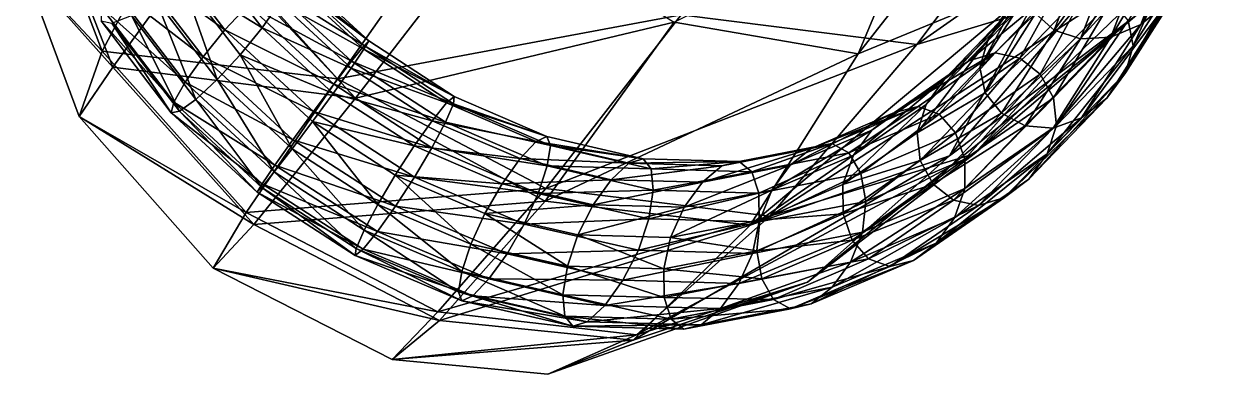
# Model space of a CAD drawing. Extents: x -1.06 to 1.06, y -0.71 to 0.87.
# Drawn here: x -1.0504 to -0.5872, y -0.4965 to -0.36 of the extents above; entities that cross this region are included whole.
import ezdxf

# ---------------------------------------------------------------- set-up
doc = ezdxf.new("R2010")
doc.units = 0

msp = doc.modelspace()

# ---------------------------------------------------------------- linework, layer by layer
for points in [[(-0.51521, -0.37525, 1.58306), (-0.6232, -0.12565, 1.80281), (-0.66034, -0.14142, 1.58306)], [(-0.51521, -0.37525, 1.58306), (-0.48631, -0.34635, 1.80242), (-0.6232, -0.12565, 1.80281)], [(-0.52964, -0.38968, 1.39935), (-0.66034, -0.14142, 1.58306), (-0.67888, -0.1493, 1.39918)], [(-0.51809, -0.37813, 1.25847), (-0.67888, -0.1493, 1.39918), (-0.66438, -0.1429, 1.25716)], [(-0.47091, -0.33095, 1.16093), (-0.51809, -0.37813, 1.25847), (-0.66438, -0.1429, 1.25716)], [(-0.52964, -0.38968, 1.39935), (-0.51521, -0.37525, 1.58306), (-0.66034, -0.14142, 1.58306)], [(-0.51809, -0.37813, 1.25847), (-0.52964, -0.38968, 1.39935), (-0.67888, -0.1493, 1.39918)], [(-0.72497, -0.37171, 0.82145), (-0.69898, -0.30983, 0.83992), (-0.64168, -0.26552, 0.95222)], [(-0.72497, -0.37171, 0.82145), (-0.64168, -0.26552, 0.95222), (-0.65064, -0.34111, 0.96985)], [(-0.70206, -0.36814, 1.49556), (-0.61688, -0.34238, 1.46421), (-0.56119, -0.26947, 1.6801)], [(-0.70206, -0.36814, 1.49556), (-0.56119, -0.26947, 1.6801), (-0.64777, -0.29576, 1.71119)], [(-0.68938, -0.41151, 0.99514), (-0.65064, -0.34111, 0.96985), (-0.57713, -0.2804, 1.1671)], [(-0.68938, -0.41151, 0.99514), (-0.57713, -0.2804, 1.1671), (-0.61631, -0.35647, 1.20034)], [(-0.67972, -0.41071, 1.23859), (-0.61631, -0.35647, 1.20034), (-0.5494, -0.28521, 1.42626)], [(-0.67972, -0.41071, 1.23859), (-0.5494, -0.28521, 1.42626), (-0.61688, -0.34238, 1.46421)], [(-0.79395, -0.35659, 1.51356), (-0.70206, -0.36814, 1.49556), (-0.64777, -0.29576, 1.71119)], [(-1.05037, -0.33802, 0.93785), (-1.01978, -0.37072, 1.07272), (-1.0476, -0.29808, 1.06534)], [(-1.0476, -0.29808, 1.06534), (-1.01978, -0.37072, 1.07272), (-0.98946, -0.31348, 1.28201)], [(-1.01561, -0.37689, 0.79362), (-1.05037, -0.33802, 0.93785), (-1.04412, -0.30382, 0.87754)], [(-0.97919, -0.32662, 0.73399), (-1.01561, -0.37689, 0.79362), (-1.04412, -0.30382, 0.87754)], [(-0.69898, -0.30983, 0.83992), (-0.72497, -0.37171, 0.82145), (-0.79674, -0.35933, 0.73262)], [(-1.01978, -0.37072, 1.07272), (-0.92801, -0.38147, 1.2872), (-0.98946, -0.31348, 1.28201)], [(-0.98946, -0.31348, 1.28201), (-0.92801, -0.38147, 1.2872), (-0.87893, -0.31164, 1.51809)], [(-0.92801, -0.38147, 1.2872), (-0.79395, -0.35659, 1.51356), (-0.87893, -0.31164, 1.51809)], [(-0.61472, -0.36026, 1.07763), (-0.59929, -0.31994, 1.05982), (-0.58882, -0.31112, 1.08738)], [(-0.61472, -0.36026, 1.07763), (-0.58882, -0.31112, 1.08738), (-0.60447, -0.35204, 1.10552)], [(-0.86561, -0.31751, 0.70234), (-0.92103, -0.38895, 0.70383), (-0.97919, -0.32662, 0.73399)], [(-0.79674, -0.35933, 0.73262), (-0.92103, -0.38895, 0.70383), (-0.86561, -0.31751, 0.70234)], [(-0.62647, -0.36524, 1.05505), (-0.61146, -0.32606, 1.03778), (-0.59929, -0.31994, 1.05982)], [(-0.62647, -0.36524, 1.05505), (-0.59929, -0.31994, 1.05982), (-0.61472, -0.36026, 1.07763)], [(-0.61764, -0.36854, 1.17648), (-0.59724, -0.32336, 1.17352), (-0.61971, -0.35868, 1.19154)], [(-0.61764, -0.36854, 1.17648), (-0.59448, -0.33209, 1.1579), (-0.59724, -0.32336, 1.17352)], [(-0.92103, -0.38895, 0.70383), (-1.01561, -0.37689, 0.79362), (-0.97919, -0.32662, 0.73399)], [(-1.00908, -0.3355, 1.2348), (-0.97192, -0.36239, 1.263), (-1.00016, -0.3256, 1.25719)], [(-1.00016, -0.3256, 1.25719), (-0.97192, -0.36239, 1.263), (-0.96289, -0.35274, 1.27522)], [(-0.67441, -0.36645, 1.09895), (-0.66719, -0.35657, 1.12736), (-0.64852, -0.32732, 1.11253)], [(-0.67441, -0.36645, 1.09895), (-0.64852, -0.32732, 1.11253), (-0.65576, -0.33722, 1.08416)], [(-0.63468, -0.32663, 1.02257), (-0.64848, -0.36246, 1.0383), (-0.65574, -0.35599, 1.04452)], [(-0.62378, -0.32823, 1.02521), (-0.64848, -0.36246, 1.0383), (-0.63468, -0.32663, 1.02257)], [(-0.62378, -0.32823, 1.02521), (-0.63823, -0.36582, 1.04173), (-0.64848, -0.36246, 1.0383)], [(-0.61146, -0.32606, 1.03778), (-0.62647, -0.36524, 1.05505), (-0.63823, -0.36582, 1.04173)], [(-0.61146, -0.32606, 1.03778), (-0.63823, -0.36582, 1.04173), (-0.62378, -0.32823, 1.02521)], [(-0.98903, -0.34214, 1.14073), (-0.98011, -0.33223, 1.16313), (-0.95741, -0.36165, 1.16761)], [(-0.98011, -0.33223, 1.16313), (-0.95044, -0.35176, 1.19602), (-0.95741, -0.36165, 1.16761)], [(-0.62072, -0.37913, 1.15272), (-0.59722, -0.34213, 1.13388), (-0.59448, -0.33209, 1.1579)], [(-0.62072, -0.37913, 1.15272), (-0.59448, -0.33209, 1.1579), (-0.61764, -0.36854, 1.17648)], [(-1.01561, -0.37689, 0.79362), (-1.02875, -0.39608, 0.90611), (-1.05037, -0.33802, 0.93785)], [(-1.05037, -0.33802, 0.93785), (-1.02875, -0.39608, 0.90611), (-1.01978, -0.37072, 1.07272)], [(-1.01602, -0.34539, 1.20643), (-0.98044, -0.37287, 1.24065), (-1.00908, -0.3355, 1.2348)], [(-1.00908, -0.3355, 1.2348), (-0.98044, -0.37287, 1.24065), (-0.97192, -0.36239, 1.263)], [(-0.67748, -0.37703, 1.07519), (-0.67441, -0.36645, 1.09895), (-0.65576, -0.33722, 1.08416)], [(-0.67748, -0.37703, 1.07519), (-0.65576, -0.33722, 1.08416), (-0.6585, -0.34726, 1.06014)], [(-0.97497, -0.38178, 1.13304), (-0.99891, -0.35061, 1.12834), (-0.98903, -0.34214, 1.14073)], [(-0.98903, -0.34214, 1.14073), (-0.95741, -0.36165, 1.16761), (-0.96593, -0.37214, 1.14526)], [(-0.97497, -0.38178, 1.13304), (-0.98903, -0.34214, 1.14073), (-0.96593, -0.37214, 1.14526)], [(-0.95456, -0.34506, 1.27696), (-0.91762, -0.36852, 1.27102), (-0.94819, -0.34041, 1.26877)], [(-0.94819, -0.34041, 1.26877), (-0.91581, -0.3667, 1.25334), (-0.94504, -0.33984, 1.2512)], [(-0.94819, -0.34041, 1.26877), (-0.91762, -0.36852, 1.27102), (-0.91581, -0.3667, 1.25334)], [(-0.94599, -0.34398, 1.22554), (-0.94504, -0.33984, 1.2512), (-0.91581, -0.3667, 1.25334)], [(-0.76708, -0.4384, 0.8346), (-0.72497, -0.37171, 0.82145), (-0.65064, -0.34111, 0.96985)], [(-0.76708, -0.4384, 0.8346), (-0.65064, -0.34111, 0.96985), (-0.68938, -0.41151, 0.99514)], [(-0.75946, -0.4349, 1.27037), (-0.67972, -0.41071, 1.23859), (-0.61688, -0.34238, 1.46421)], [(-0.75946, -0.4349, 1.27037), (-0.61688, -0.34238, 1.46421), (-0.70206, -0.36814, 1.49556)], [(-0.62795, -0.38901, 1.12432), (-0.60447, -0.35204, 1.10552), (-0.59722, -0.34213, 1.13388)], [(-0.62795, -0.38901, 1.12432), (-0.59722, -0.34213, 1.13388), (-0.62072, -0.37913, 1.15272)], [(-1.02004, -0.3537, 1.17705), (-0.98742, -0.38275, 1.21224), (-1.01602, -0.34539, 1.20643)], [(-1.01602, -0.34539, 1.20643), (-0.98742, -0.38275, 1.21224), (-0.98044, -0.37287, 1.24065)], [(-0.96289, -0.35274, 1.27522), (-0.92249, -0.37457, 1.27932), (-0.95456, -0.34506, 1.27696)], [(-0.95456, -0.34506, 1.27696), (-0.92249, -0.37457, 1.27932), (-0.91762, -0.36852, 1.27102)], [(-0.95044, -0.35176, 1.19602), (-0.94599, -0.34398, 1.22554), (-0.91773, -0.36995, 1.2276)], [(-0.94599, -0.34398, 1.22554), (-0.91581, -0.3667, 1.25334), (-0.91773, -0.36995, 1.2276)], [(-0.6818, -0.3744, 1.17065), (-0.67156, -0.37133, 1.1943), (-0.6462, -0.34496, 1.1787)], [(-0.6818, -0.3744, 1.17065), (-0.6462, -0.34496, 1.1787), (-0.6573, -0.34891, 1.15556)], [(-0.65574, -0.35599, 1.04452), (-0.67748, -0.37703, 1.07519), (-0.6585, -0.34726, 1.06014)], [(-0.66187, -0.37337, 1.20907), (-0.6462, -0.34496, 1.1787), (-0.67156, -0.37133, 1.1943)], [(-0.66187, -0.37337, 1.20907), (-0.63533, -0.34579, 1.19275), (-0.6462, -0.34496, 1.1787)], [(-0.65391, -0.37965, 1.21411), (-0.63533, -0.34579, 1.19275), (-0.66187, -0.37337, 1.20907)], [(-0.65391, -0.37965, 1.21411), (-0.62605, -0.35073, 1.19699), (-0.63533, -0.34579, 1.19275)], [(-0.9833, -0.38945, 1.1313), (-1.00837, -0.35675, 1.12637), (-0.99891, -0.35061, 1.12834)], [(-0.9833, -0.38945, 1.1313), (-0.99891, -0.35061, 1.12834), (-0.97497, -0.38178, 1.13304)], [(-0.95741, -0.36165, 1.16761), (-0.95044, -0.35176, 1.19602), (-0.92271, -0.37725, 1.19802)], [(-0.95044, -0.35176, 1.19602), (-0.91773, -0.36995, 1.2276), (-0.92271, -0.37725, 1.19802)], [(-0.69122, -0.38158, 1.14219), (-0.6818, -0.3744, 1.17065), (-0.6573, -0.34891, 1.15556)], [(-0.69122, -0.38158, 1.14219), (-0.6573, -0.34891, 1.15556), (-0.66719, -0.35657, 1.12736)], [(-0.6488, -0.38885, 1.20942), (-0.62605, -0.35073, 1.19699), (-0.65391, -0.37965, 1.21411)], [(-0.6488, -0.38885, 1.20942), (-0.61971, -0.35868, 1.19154), (-0.62605, -0.35073, 1.19699)], [(-1.0202, -0.35889, 1.1516), (-0.99188, -0.39052, 1.18272), (-1.02004, -0.3537, 1.17705)], [(-1.02004, -0.3537, 1.17705), (-0.99188, -0.39052, 1.18272), (-0.98742, -0.38275, 1.21224)], [(-0.97192, -0.36239, 1.263), (-0.92943, -0.38356, 1.27768), (-0.96289, -0.35274, 1.27522)], [(-0.96289, -0.35274, 1.27522), (-0.92943, -0.38356, 1.27768), (-0.92249, -0.37457, 1.27932)], [(-0.92801, -0.38147, 1.2872), (-0.84675, -0.42411, 1.28514), (-0.79395, -0.35659, 1.51356)], [(-0.84675, -0.42411, 1.28514), (-0.70206, -0.36814, 1.49556), (-0.79395, -0.35659, 1.51356)], [(-0.74472, -0.46063, 1.03541), (-0.68938, -0.41151, 0.99514), (-0.61631, -0.35647, 1.20034)], [(-0.74472, -0.46063, 1.03541), (-0.61631, -0.35647, 1.20034), (-0.67972, -0.41071, 1.23859)], [(-0.69841, -0.39142, 1.11379), (-0.69122, -0.38158, 1.14219), (-0.66719, -0.35657, 1.12736)], [(-0.69841, -0.39142, 1.11379), (-0.66719, -0.35657, 1.12736), (-0.67441, -0.36645, 1.09895)], [(-0.65574, -0.35599, 1.04452), (-0.67542, -0.38689, 1.06014), (-0.67748, -0.37703, 1.07519)], [(-0.64848, -0.36246, 1.0383), (-0.67542, -0.38689, 1.06014), (-0.65574, -0.35599, 1.04452)], [(-0.63785, -0.39668, 1.09613), (-0.61472, -0.36026, 1.07763), (-0.60447, -0.35204, 1.10552)], [(-0.63785, -0.39668, 1.09613), (-0.60447, -0.35204, 1.10552), (-0.62795, -0.38901, 1.12432)], [(-1.0202, -0.35889, 1.1516), (-0.99284, -0.39466, 1.15706), (-0.99188, -0.39052, 1.18272)], [(-0.99284, -0.39466, 1.15706), (-1.0202, -0.35889, 1.1516), (-1.01596, -0.35977, 1.13429)], [(-0.98968, -0.3941, 1.13949), (-1.01596, -0.35977, 1.13429), (-1.00837, -0.35675, 1.12637)], [(-0.99284, -0.39466, 1.15706), (-1.01596, -0.35977, 1.13429), (-0.98968, -0.3941, 1.13949)], [(-0.98968, -0.3941, 1.13949), (-1.00837, -0.35675, 1.12637), (-0.9833, -0.38945, 1.1313)], [(-0.79674, -0.35933, 0.73262), (-0.84704, -0.42906, 0.73689), (-0.92103, -0.38895, 0.70383)], [(-0.72497, -0.37171, 0.82145), (-0.84704, -0.42906, 0.73689), (-0.79674, -0.35933, 0.73262)], [(-0.64896, -0.40063, 1.07299), (-0.62647, -0.36524, 1.05505), (-0.61472, -0.36026, 1.07763)], [(-0.64896, -0.40063, 1.07299), (-0.61472, -0.36026, 1.07763), (-0.63785, -0.39668, 1.09613)], [(-0.64766, -0.39964, 1.19494), (-0.61971, -0.35868, 1.19154), (-0.6488, -0.38885, 1.20942)], [(-0.64766, -0.39964, 1.19494), (-0.61764, -0.36854, 1.17648), (-0.61971, -0.35868, 1.19154)], [(-0.98044, -0.37287, 1.24065), (-0.93741, -0.3942, 1.26551), (-0.97192, -0.36239, 1.263)], [(-0.97192, -0.36239, 1.263), (-0.93741, -0.3942, 1.26551), (-0.92943, -0.38356, 1.27768)], [(-0.96593, -0.37214, 1.14526), (-0.95741, -0.36165, 1.16761), (-0.92972, -0.38712, 1.16958)], [(-0.95741, -0.36165, 1.16761), (-0.92271, -0.37725, 1.19802), (-0.92972, -0.38712, 1.16958)], [(-0.64848, -0.36246, 1.0383), (-0.66909, -0.39485, 1.05469), (-0.67542, -0.38689, 1.06014)], [(-0.63823, -0.36582, 1.04173), (-0.66909, -0.39485, 1.05469), (-0.64848, -0.36246, 1.0383)], [(-0.63823, -0.36582, 1.04173), (-0.65982, -0.3998, 1.05894), (-0.66909, -0.39485, 1.05469)], [(-0.62647, -0.36524, 1.05505), (-0.64896, -0.40063, 1.07299), (-0.65982, -0.3998, 1.05894)], [(-0.62647, -0.36524, 1.05505), (-0.65982, -0.3998, 1.05894), (-0.63823, -0.36582, 1.04173)], [(-0.92271, -0.37725, 1.19802), (-0.91773, -0.36995, 1.2276), (-0.88549, -0.39086, 1.22699)], [(-0.92249, -0.37457, 1.27932), (-0.88272, -0.39115, 1.2703), (-0.91762, -0.36852, 1.27102)], [(-0.91773, -0.36995, 1.2276), (-0.91581, -0.3667, 1.25334), (-0.88245, -0.38834, 1.25269)], [(-0.91773, -0.36995, 1.2276), (-0.88245, -0.38834, 1.25269), (-0.88549, -0.39086, 1.22699)], [(-0.91762, -0.36852, 1.27102), (-0.88245, -0.38834, 1.25269), (-0.91581, -0.3667, 1.25334)], [(-0.91762, -0.36852, 1.27102), (-0.88272, -0.39115, 1.2703), (-0.88245, -0.38834, 1.25269)], [(-0.84675, -0.42411, 1.28514), (-0.75946, -0.4349, 1.27037), (-0.70206, -0.36814, 1.49556)], [(-0.70193, -0.40246, 1.09033), (-0.69841, -0.39142, 1.11379), (-0.67441, -0.36645, 1.09895)], [(-0.70193, -0.40246, 1.09033), (-0.67441, -0.36645, 1.09895), (-0.67748, -0.37703, 1.07519)], [(-0.65119, -0.41068, 1.17148), (-0.62072, -0.37913, 1.15272), (-0.61764, -0.36854, 1.17648)], [(-0.65119, -0.41068, 1.17148), (-0.61764, -0.36854, 1.17648), (-0.64766, -0.39964, 1.19494)], [(-1.02875, -0.39608, 0.90611), (-0.96363, -0.43351, 1.07157), (-1.01978, -0.37072, 1.07272)], [(-1.01978, -0.37072, 1.07272), (-0.96363, -0.43351, 1.07157), (-0.92801, -0.38147, 1.2872)], [(-0.98742, -0.38275, 1.21224), (-0.94542, -0.40517, 1.24319), (-0.98044, -0.37287, 1.24065)], [(-0.98044, -0.37287, 1.24065), (-0.94542, -0.40517, 1.24319), (-0.93741, -0.3942, 1.26551)], [(-0.94571, -0.40873, 1.13509), (-0.97497, -0.38178, 1.13304), (-0.96593, -0.37214, 1.14526)], [(-0.96593, -0.37214, 1.14526), (-0.92972, -0.38712, 1.16958), (-0.93773, -0.3981, 1.14725)], [(-0.94571, -0.40873, 1.13509), (-0.96593, -0.37214, 1.14526), (-0.93773, -0.3981, 1.14725)], [(-0.92943, -0.38356, 1.27768), (-0.88588, -0.3983, 1.27853), (-0.92249, -0.37457, 1.27932)], [(-0.92249, -0.37457, 1.27932), (-0.88588, -0.3983, 1.27853), (-0.88272, -0.39115, 1.2703)], [(-0.72497, -0.37171, 0.82145), (-0.76708, -0.4384, 0.8346), (-0.84704, -0.42906, 0.73689)], [(-0.71966, -0.4014, 1.15637), (-0.7108, -0.3946, 1.18506), (-0.6818, -0.3744, 1.17065)], [(-0.71966, -0.4014, 1.15637), (-0.6818, -0.3744, 1.17065), (-0.69122, -0.38158, 1.14219)], [(-0.7108, -0.3946, 1.18506), (-0.7016, -0.39223, 1.20917), (-0.67156, -0.37133, 1.1943)], [(-0.7108, -0.3946, 1.18506), (-0.67156, -0.37133, 1.1943), (-0.6818, -0.3744, 1.17065)], [(-0.69333, -0.39522, 1.22461), (-0.67156, -0.37133, 1.1943), (-0.7016, -0.39223, 1.20917)], [(-0.69333, -0.39522, 1.22461), (-0.66187, -0.37337, 1.20907), (-0.67156, -0.37133, 1.1943)], [(-0.68696, -0.40254, 1.23042), (-0.66187, -0.37337, 1.20907), (-0.69333, -0.39522, 1.22461)], [(-0.68696, -0.40254, 1.23042), (-0.65391, -0.37965, 1.21411), (-0.66187, -0.37337, 1.20907)], [(-0.96061, -0.43817, 0.76854), (-1.02875, -0.39608, 0.90611), (-1.01561, -0.37689, 0.79362)], [(-0.92103, -0.38895, 0.70383), (-0.96061, -0.43817, 0.76854), (-1.01561, -0.37689, 0.79362)], [(-0.92972, -0.38712, 1.16958), (-0.92271, -0.37725, 1.19802), (-0.89107, -0.39775, 1.19745)], [(-0.92271, -0.37725, 1.19802), (-0.88549, -0.39086, 1.22699), (-0.89107, -0.39775, 1.19745)], [(-0.67542, -0.38689, 1.06014), (-0.70193, -0.40246, 1.09033), (-0.67748, -0.37703, 1.07519)], [(-0.68332, -0.41271, 1.22646), (-0.65391, -0.37965, 1.21411), (-0.68696, -0.40254, 1.23042)], [(-0.68332, -0.41271, 1.22646), (-0.6488, -0.38885, 1.20942), (-0.65391, -0.37965, 1.21411)], [(-0.65839, -0.42052, 1.14309), (-0.62795, -0.38901, 1.12432), (-0.62072, -0.37913, 1.15272)], [(-0.65839, -0.42052, 1.14309), (-0.62072, -0.37913, 1.15272), (-0.65119, -0.41068, 1.17148)], [(-0.99188, -0.39052, 1.18272), (-0.95245, -0.41504, 1.21475), (-0.98742, -0.38275, 1.21224)], [(-0.98742, -0.38275, 1.21224), (-0.95245, -0.41504, 1.21475), (-0.94542, -0.40517, 1.24319)], [(-0.95266, -0.41771, 1.13345), (-0.9833, -0.38945, 1.1313), (-0.97497, -0.38178, 1.13304)], [(-0.95266, -0.41771, 1.13345), (-0.97497, -0.38178, 1.13304), (-0.94571, -0.40873, 1.13509)], [(-0.96363, -0.43351, 1.07157), (-0.84675, -0.42411, 1.28514), (-0.92801, -0.38147, 1.2872)], [(-0.93741, -0.3942, 1.26551), (-0.8912, -0.40832, 1.27683), (-0.92943, -0.38356, 1.27768)], [(-0.92943, -0.38356, 1.27768), (-0.8912, -0.40832, 1.27683), (-0.88588, -0.3983, 1.27853)], [(-0.72681, -0.41119, 1.12801), (-0.71966, -0.4014, 1.15637), (-0.69122, -0.38158, 1.14219)], [(-0.72681, -0.41119, 1.12801), (-0.69122, -0.38158, 1.14219), (-0.69841, -0.39142, 1.11379)], [(-0.84704, -0.42906, 0.73689), (-0.96061, -0.43817, 0.76854), (-0.92103, -0.38895, 0.70383)], [(-0.93773, -0.3981, 1.14725), (-0.92972, -0.38712, 1.16958), (-0.8981, -0.40759, 1.16903)], [(-0.92972, -0.38712, 1.16958), (-0.89107, -0.39775, 1.19745), (-0.8981, -0.40759, 1.16903)], [(-0.88549, -0.39086, 1.22699), (-0.88245, -0.38834, 1.25269), (-0.84633, -0.4039, 1.24924)], [(-0.88272, -0.39115, 1.2703), (-0.84633, -0.4039, 1.24924), (-0.88245, -0.38834, 1.25269)], [(-0.67542, -0.38689, 1.06014), (-0.7008, -0.41325, 1.07586), (-0.70193, -0.40246, 1.09033)], [(-0.66909, -0.39485, 1.05469), (-0.7008, -0.41325, 1.07586), (-0.67542, -0.38689, 1.06014)], [(-0.6833, -0.42423, 1.21256), (-0.6488, -0.38885, 1.20942), (-0.68332, -0.41271, 1.22646)], [(-0.6833, -0.42423, 1.21256), (-0.64766, -0.39964, 1.19494), (-0.6488, -0.38885, 1.20942)], [(-0.66782, -0.42771, 1.11463), (-0.63785, -0.39668, 1.09613), (-0.62795, -0.38901, 1.12432)], [(-0.66782, -0.42771, 1.11463), (-0.62795, -0.38901, 1.12432), (-0.65839, -0.42052, 1.14309)], [(-0.99284, -0.39466, 1.15706), (-0.95744, -0.42232, 1.18518), (-0.99188, -0.39052, 1.18272)], [(-0.99188, -0.39052, 1.18272), (-0.95744, -0.42232, 1.18518), (-0.95245, -0.41504, 1.21475)], [(-0.95756, -0.42375, 1.14175), (-0.98968, -0.3941, 1.13949), (-0.9833, -0.38945, 1.1313)], [(-0.95756, -0.42375, 1.14175), (-0.9833, -0.38945, 1.1313), (-0.95266, -0.41771, 1.13345)], [(-0.89107, -0.39775, 1.19745), (-0.88549, -0.39086, 1.22699), (-0.85058, -0.40589, 1.22372)], [(-0.88588, -0.3983, 1.27853), (-0.84492, -0.40742, 1.26663), (-0.88272, -0.39115, 1.2703)], [(-0.88549, -0.39086, 1.22699), (-0.84633, -0.4039, 1.24924), (-0.85058, -0.40589, 1.22372)], [(-0.88272, -0.39115, 1.2703), (-0.84492, -0.40742, 1.26663), (-0.84633, -0.4039, 1.24924)], [(-0.74326, -0.40857, 1.19813), (-0.73522, -0.40668, 1.22267), (-0.7016, -0.39223, 1.20917)], [(-0.74326, -0.40857, 1.19813), (-0.7016, -0.39223, 1.20917), (-0.7108, -0.3946, 1.18506)], [(-0.72856, -0.41031, 1.23872), (-0.7016, -0.39223, 1.20917), (-0.73522, -0.40668, 1.22267)], [(-0.73087, -0.42256, 1.10485), (-0.72681, -0.41119, 1.12801), (-0.69841, -0.39142, 1.11379)], [(-0.73087, -0.42256, 1.10485), (-0.69841, -0.39142, 1.11379), (-0.70193, -0.40246, 1.09033)], [(-0.72856, -0.41031, 1.23872), (-0.69333, -0.39522, 1.22461), (-0.7016, -0.39223, 1.20917)], [(-0.96061, -0.43817, 0.76854), (-0.97654, -0.4552, 0.89297), (-1.02875, -0.39608, 0.90611)], [(-1.02875, -0.39608, 0.90611), (-0.97654, -0.4552, 0.89297), (-0.96363, -0.43351, 1.07157)], [(-0.95937, -0.42557, 1.15943), (-0.99284, -0.39466, 1.15706), (-0.98968, -0.3941, 1.13949)], [(-0.99284, -0.39466, 1.15706), (-0.95937, -0.42557, 1.15943), (-0.95744, -0.42232, 1.18518)], [(-0.95937, -0.42557, 1.15943), (-0.98968, -0.3941, 1.13949), (-0.95756, -0.42375, 1.14175)], [(-0.91227, -0.43034, 1.1345), (-0.94571, -0.40873, 1.13509), (-0.93773, -0.3981, 1.14725)], [(-0.94542, -0.40517, 1.24319), (-0.89795, -0.41973, 1.26464), (-0.93741, -0.3942, 1.26551)], [(-0.93773, -0.3981, 1.14725), (-0.8981, -0.40759, 1.16903), (-0.9055, -0.41894, 1.14669)], [(-0.91227, -0.43034, 1.1345), (-0.93773, -0.3981, 1.14725), (-0.9055, -0.41894, 1.14669)], [(-0.93741, -0.3942, 1.26551), (-0.89795, -0.41973, 1.26464), (-0.8912, -0.40832, 1.27683)], [(-0.8981, -0.40759, 1.16903), (-0.89107, -0.39775, 1.19745), (-0.8568, -0.41249, 1.19429)], [(-0.89107, -0.39775, 1.19745), (-0.85058, -0.40589, 1.22372), (-0.8568, -0.41249, 1.19429)], [(-0.75149, -0.41509, 1.16925), (-0.74326, -0.40857, 1.19813), (-0.7108, -0.3946, 1.18506)], [(-0.75149, -0.41509, 1.16925), (-0.7108, -0.3946, 1.18506), (-0.71966, -0.4014, 1.15637)], [(-0.72397, -0.41836, 1.24523), (-0.69333, -0.39522, 1.22461), (-0.72856, -0.41031, 1.23872)], [(-0.72397, -0.41836, 1.24523), (-0.68696, -0.40254, 1.23042), (-0.69333, -0.39522, 1.22461)], [(-0.66909, -0.39485, 1.05469), (-0.6957, -0.42246, 1.07116), (-0.7008, -0.41325, 1.07586)], [(-0.65982, -0.3998, 1.05894), (-0.6957, -0.42246, 1.07116), (-0.66909, -0.39485, 1.05469)], [(-0.67807, -0.43078, 1.09099), (-0.64896, -0.40063, 1.07299), (-0.63785, -0.39668, 1.09613)], [(-0.67807, -0.43078, 1.09099), (-0.63785, -0.39668, 1.09613), (-0.66782, -0.42771, 1.11463)], [(-0.8912, -0.40832, 1.27683), (-0.84619, -0.41534, 1.27464), (-0.88588, -0.3983, 1.27853)], [(-0.88588, -0.3983, 1.27853), (-0.84619, -0.41534, 1.27464), (-0.84492, -0.40742, 1.26663)], [(-0.7586, -0.42485, 1.14092), (-0.75149, -0.41509, 1.16925), (-0.71966, -0.4014, 1.15637)], [(-0.7586, -0.42485, 1.14092), (-0.71966, -0.4014, 1.15637), (-0.72681, -0.41119, 1.12801)], [(-0.7008, -0.41325, 1.07586), (-0.73087, -0.42256, 1.10485), (-0.70193, -0.40246, 1.09033)], [(-0.722, -0.42919, 1.24194), (-0.68696, -0.40254, 1.23042), (-0.72397, -0.41836, 1.24523)], [(-0.722, -0.42919, 1.24194), (-0.68332, -0.41271, 1.22646), (-0.68696, -0.40254, 1.23042)], [(-0.65982, -0.3998, 1.05894), (-0.68775, -0.42874, 1.07622), (-0.6957, -0.42246, 1.07116)], [(-0.64896, -0.40063, 1.07299), (-0.68775, -0.42874, 1.07622), (-0.65982, -0.3998, 1.05894)], [(-0.64896, -0.40063, 1.07299), (-0.67807, -0.43078, 1.09099), (-0.68775, -0.42874, 1.07622)], [(-0.68737, -0.4356, 1.1894), (-0.65119, -0.41068, 1.17148), (-0.64766, -0.39964, 1.19494)], [(-0.68737, -0.4356, 1.1894), (-0.64766, -0.39964, 1.19494), (-0.6833, -0.42423, 1.21256)], [(-0.95245, -0.41504, 1.21475), (-0.90537, -0.43107, 1.2423), (-0.94542, -0.40517, 1.24319)], [(-0.94542, -0.40517, 1.24319), (-0.90537, -0.43107, 1.2423), (-0.89795, -0.41973, 1.26464)], [(-0.8568, -0.41249, 1.19429), (-0.85058, -0.40589, 1.22372), (-0.81435, -0.41431, 1.2178)], [(-0.85058, -0.40589, 1.22372), (-0.84633, -0.4039, 1.24924), (-0.80883, -0.41261, 1.24304)], [(-0.85058, -0.40589, 1.22372), (-0.80883, -0.41261, 1.24304), (-0.81435, -0.41431, 1.2178)], [(-0.84492, -0.40742, 1.26663), (-0.80883, -0.41261, 1.24304), (-0.84633, -0.4039, 1.24924)], [(-0.84619, -0.41534, 1.27464), (-0.80566, -0.41652, 1.26009), (-0.84492, -0.40742, 1.26663)], [(-0.84492, -0.40742, 1.26663), (-0.80566, -0.41652, 1.26009), (-0.80883, -0.41261, 1.24304)], [(-0.77814, -0.41536, 1.20923), (-0.77135, -0.4137, 1.23414), (-0.73522, -0.40668, 1.22267)], [(-0.77814, -0.41536, 1.20923), (-0.73522, -0.40668, 1.22267), (-0.74326, -0.40857, 1.19813)], [(-0.7664, -0.41765, 1.25073), (-0.73522, -0.40668, 1.22267), (-0.77135, -0.4137, 1.23414)], [(-0.7664, -0.41765, 1.25073), (-0.72856, -0.41031, 1.23872), (-0.73522, -0.40668, 1.22267)], [(-0.91761, -0.44035, 1.1328), (-0.95266, -0.41771, 1.13345), (-0.94571, -0.40873, 1.13509)], [(-0.91761, -0.44035, 1.1328), (-0.94571, -0.40873, 1.13509), (-0.91227, -0.43034, 1.1345)], [(-0.9055, -0.41894, 1.14669), (-0.8981, -0.40759, 1.16903), (-0.86384, -0.42229, 1.16591)], [(-0.8981, -0.40759, 1.16903), (-0.8568, -0.41249, 1.19429), (-0.86384, -0.42229, 1.16591)], [(-0.89795, -0.41973, 1.26464), (-0.84974, -0.42608, 1.27274), (-0.8912, -0.40832, 1.27683)], [(-0.8912, -0.40832, 1.27683), (-0.84974, -0.42608, 1.27274), (-0.84619, -0.41534, 1.27464)], [(-0.81273, -0.4832, 0.88261), (-0.76708, -0.4384, 0.8346), (-0.68938, -0.41151, 0.99514)], [(-0.81273, -0.4832, 0.88261), (-0.68938, -0.41151, 0.99514), (-0.74472, -0.46063, 1.03541)], [(-0.81145, -0.48115, 1.07051), (-0.74472, -0.46063, 1.03541), (-0.67972, -0.41071, 1.23859)], [(-0.81145, -0.48115, 1.07051), (-0.67972, -0.41071, 1.23859), (-0.75946, -0.4349, 1.27037)], [(-0.78571, -0.42175, 1.18015), (-0.77814, -0.41536, 1.20923), (-0.74326, -0.40857, 1.19813)], [(-0.78571, -0.42175, 1.18015), (-0.74326, -0.40857, 1.19813), (-0.75149, -0.41509, 1.16925)], [(-0.76373, -0.42604, 1.25786), (-0.72856, -0.41031, 1.23872), (-0.7664, -0.41765, 1.25073)], [(-0.76373, -0.42604, 1.25786), (-0.72397, -0.41836, 1.24523), (-0.72856, -0.41031, 1.23872)], [(-0.76328, -0.43645, 1.11805), (-0.7586, -0.42485, 1.14092), (-0.72681, -0.41119, 1.12801)], [(-0.76328, -0.43645, 1.11805), (-0.72681, -0.41119, 1.12801), (-0.73087, -0.42256, 1.10485)], [(-0.69453, -0.4454, 1.16104), (-0.65839, -0.42052, 1.14309), (-0.65119, -0.41068, 1.17148)], [(-0.69453, -0.4454, 1.16104), (-0.65119, -0.41068, 1.17148), (-0.68737, -0.4356, 1.1894)], [(-0.95744, -0.42232, 1.18518), (-0.91242, -0.4409, 1.21388), (-0.95245, -0.41504, 1.21475)], [(-0.95245, -0.41504, 1.21475), (-0.91242, -0.4409, 1.21388), (-0.90537, -0.43107, 1.2423)], [(-0.86384, -0.42229, 1.16591), (-0.8568, -0.41249, 1.19429), (-0.82123, -0.42073, 1.18853)], [(-0.8568, -0.41249, 1.19429), (-0.81435, -0.41431, 1.2178), (-0.82123, -0.42073, 1.18853)], [(-0.84974, -0.42608, 1.27274), (-0.80496, -0.42487, 1.26772), (-0.84619, -0.41534, 1.27464)], [(-0.84619, -0.41534, 1.27464), (-0.80496, -0.42487, 1.26772), (-0.80566, -0.41652, 1.26009)], [(-0.82123, -0.42073, 1.18853), (-0.81435, -0.41431, 1.2178), (-0.77814, -0.41536, 1.20923)], [(-0.82123, -0.42073, 1.18853), (-0.77814, -0.41536, 1.20923), (-0.78571, -0.42175, 1.18015)], [(-0.81435, -0.41431, 1.2178), (-0.80883, -0.41261, 1.24304), (-0.77135, -0.4137, 1.23414)], [(-0.81435, -0.41431, 1.2178), (-0.77135, -0.4137, 1.23414), (-0.77814, -0.41536, 1.20923)], [(-0.80566, -0.41652, 1.26009), (-0.77135, -0.4137, 1.23414), (-0.80883, -0.41261, 1.24304)], [(-0.80566, -0.41652, 1.26009), (-0.7664, -0.41765, 1.25073), (-0.77135, -0.4137, 1.23414)], [(-0.80496, -0.42487, 1.26772), (-0.7664, -0.41765, 1.25073), (-0.80566, -0.41652, 1.26009)], [(-0.79278, -0.43149, 1.15184), (-0.78571, -0.42175, 1.18015), (-0.75149, -0.41509, 1.16925)], [(-0.79278, -0.43149, 1.15184), (-0.75149, -0.41509, 1.16925), (-0.7586, -0.42485, 1.14092)], [(-0.7008, -0.41325, 1.07586), (-0.73085, -0.43408, 1.09095), (-0.73087, -0.42256, 1.10485)], [(-0.6957, -0.42246, 1.07116), (-0.73085, -0.43408, 1.09095), (-0.7008, -0.41325, 1.07586)], [(-0.72324, -0.4412, 1.22857), (-0.6833, -0.42423, 1.21256), (-0.68332, -0.41271, 1.22646)], [(-0.72324, -0.4412, 1.22857), (-0.68332, -0.41271, 1.22646), (-0.722, -0.42919, 1.24194)], [(-0.92078, -0.4475, 1.14104), (-0.95756, -0.42375, 1.14175), (-0.95266, -0.41771, 1.13345)], [(-0.92078, -0.4475, 1.14104), (-0.95266, -0.41771, 1.13345), (-0.91761, -0.44035, 1.1328)], [(-0.87601, -0.44581, 1.1312), (-0.91227, -0.43034, 1.1345), (-0.9055, -0.41894, 1.14669)], [(-0.9055, -0.41894, 1.14669), (-0.86384, -0.42229, 1.16591), (-0.87058, -0.43387, 1.14353)], [(-0.87601, -0.44581, 1.1312), (-0.9055, -0.41894, 1.14669), (-0.87058, -0.43387, 1.14353)], [(-0.90537, -0.43107, 1.2423), (-0.85515, -0.43802, 1.2604), (-0.89795, -0.41973, 1.26464)], [(-0.89795, -0.41973, 1.26464), (-0.85515, -0.43802, 1.2604), (-0.84974, -0.42608, 1.27274)], [(-0.86384, -0.42229, 1.16591), (-0.82123, -0.42073, 1.18853), (-0.82829, -0.43049, 1.1602)], [(-0.82829, -0.43049, 1.1602), (-0.82123, -0.42073, 1.18853), (-0.78571, -0.42175, 1.18015)], [(-0.80496, -0.42487, 1.26772), (-0.76373, -0.42604, 1.25786), (-0.7664, -0.41765, 1.25073)], [(-0.76356, -0.4372, 1.25515), (-0.72397, -0.41836, 1.24523), (-0.76373, -0.42604, 1.25786)], [(-0.76356, -0.4372, 1.25515), (-0.722, -0.42919, 1.24194), (-0.72397, -0.41836, 1.24523)], [(-0.70341, -0.4522, 1.13236), (-0.66782, -0.42771, 1.11463), (-0.65839, -0.42052, 1.14309)], [(-0.70341, -0.4522, 1.13236), (-0.65839, -0.42052, 1.14309), (-0.69453, -0.4454, 1.16104)], [(-0.96363, -0.43351, 1.07157), (-0.8889, -0.47219, 1.07559), (-0.84675, -0.42411, 1.28514)], [(-0.95937, -0.42557, 1.15943), (-0.91801, -0.44779, 1.18434), (-0.95744, -0.42232, 1.18518)], [(-0.92106, -0.4503, 1.15865), (-0.95937, -0.42557, 1.15943), (-0.95756, -0.42375, 1.14175)], [(-0.95937, -0.42557, 1.15943), (-0.92106, -0.4503, 1.15865), (-0.91801, -0.44779, 1.18434)], [(-0.92106, -0.4503, 1.15865), (-0.95756, -0.42375, 1.14175), (-0.92078, -0.4475, 1.14104)], [(-0.95744, -0.42232, 1.18518), (-0.91801, -0.44779, 1.18434), (-0.91242, -0.4409, 1.21388)], [(-0.8889, -0.47219, 1.07559), (-0.75946, -0.4349, 1.27037), (-0.84675, -0.42411, 1.28514)], [(-0.87058, -0.43387, 1.14353), (-0.86384, -0.42229, 1.16591), (-0.82829, -0.43049, 1.1602)], [(-0.85515, -0.43802, 1.2604), (-0.80665, -0.43599, 1.26548), (-0.84974, -0.42608, 1.27274)], [(-0.84974, -0.42608, 1.27274), (-0.80665, -0.43599, 1.26548), (-0.80496, -0.42487, 1.26772)], [(-0.82829, -0.43049, 1.1602), (-0.78571, -0.42175, 1.18015), (-0.79278, -0.43149, 1.15184)], [(-0.80665, -0.43599, 1.26548), (-0.76373, -0.42604, 1.25786), (-0.80496, -0.42487, 1.26772)], [(-0.80665, -0.43599, 1.26548), (-0.76356, -0.4372, 1.25515), (-0.76373, -0.42604, 1.25786)], [(-0.79813, -0.4432, 1.1292), (-0.79278, -0.43149, 1.15184), (-0.7586, -0.42485, 1.14092)], [(-0.79813, -0.4432, 1.1292), (-0.7586, -0.42485, 1.14092), (-0.76328, -0.43645, 1.11805)], [(-0.73085, -0.43408, 1.09095), (-0.76328, -0.43645, 1.11805), (-0.73087, -0.42256, 1.10485)], [(-0.6957, -0.42246, 1.07116), (-0.72724, -0.44426, 1.08699), (-0.73085, -0.43408, 1.09095)], [(-0.72793, -0.4528, 1.2057), (-0.68737, -0.4356, 1.1894), (-0.6833, -0.42423, 1.21256)], [(-0.72793, -0.4528, 1.2057), (-0.6833, -0.42423, 1.21256), (-0.72324, -0.4412, 1.22857)], [(-0.68775, -0.42874, 1.07622), (-0.72724, -0.44426, 1.08699), (-0.6957, -0.42246, 1.07116)], [(-0.84704, -0.42906, 0.73689), (-0.88828, -0.47561, 0.79641), (-0.96061, -0.43817, 0.76854)], [(-0.87958, -0.45654, 1.1293), (-0.91761, -0.44035, 1.1328), (-0.91227, -0.43034, 1.1345)], [(-0.87958, -0.45654, 1.1293), (-0.91227, -0.43034, 1.1345), (-0.87601, -0.44581, 1.1312)], [(-0.76708, -0.4384, 0.8346), (-0.88828, -0.47561, 0.79641), (-0.84704, -0.42906, 0.73689)], [(-0.87058, -0.43387, 1.14353), (-0.82829, -0.43049, 1.1602), (-0.83433, -0.4422, 1.13772)], [(-0.83433, -0.4422, 1.13772), (-0.82829, -0.43049, 1.1602), (-0.79278, -0.43149, 1.15184)], [(-0.76616, -0.44945, 1.24223), (-0.72324, -0.4412, 1.22857), (-0.722, -0.42919, 1.24194)], [(-0.76616, -0.44945, 1.24223), (-0.722, -0.42919, 1.24194), (-0.76356, -0.4372, 1.25515)], [(-0.68775, -0.42874, 1.07622), (-0.72088, -0.45159, 1.09281), (-0.72724, -0.44426, 1.08699)], [(-0.67807, -0.43078, 1.09099), (-0.72088, -0.45159, 1.09281), (-0.68775, -0.42874, 1.07622)], [(-0.71262, -0.45458, 1.10825), (-0.67807, -0.43078, 1.09099), (-0.66782, -0.42771, 1.11463)], [(-0.71262, -0.45458, 1.10825), (-0.66782, -0.42771, 1.11463), (-0.70341, -0.4522, 1.13236)], [(-0.97654, -0.4552, 0.89297), (-0.8889, -0.47219, 1.07559), (-0.96363, -0.43351, 1.07157)], [(-0.91242, -0.4409, 1.21388), (-0.8619, -0.4496, 1.23803), (-0.90537, -0.43107, 1.2423)], [(-0.90537, -0.43107, 1.2423), (-0.8619, -0.4496, 1.23803), (-0.85515, -0.43802, 1.2604)], [(-0.8889, -0.47219, 1.07559), (-0.81145, -0.48115, 1.07051), (-0.75946, -0.4349, 1.27037)], [(-0.83835, -0.45442, 1.12515), (-0.87601, -0.44581, 1.1312), (-0.87058, -0.43387, 1.14353)], [(-0.83835, -0.45442, 1.12515), (-0.87058, -0.43387, 1.14353), (-0.83433, -0.4422, 1.13772)], [(-0.83433, -0.4422, 1.13772), (-0.79278, -0.43149, 1.15184), (-0.79813, -0.4432, 1.1292)], [(-0.72724, -0.44426, 1.08699), (-0.76452, -0.44846, 1.10468), (-0.73085, -0.43408, 1.09095)], [(-0.73085, -0.43408, 1.09095), (-0.76452, -0.44846, 1.10468), (-0.76328, -0.43645, 1.11805)], [(-0.67807, -0.43078, 1.09099), (-0.71262, -0.45458, 1.10825), (-0.72088, -0.45159, 1.09281)], [(-0.88828, -0.47561, 0.79641), (-0.97654, -0.4552, 0.89297), (-0.96061, -0.43817, 0.76854)], [(-0.76708, -0.4384, 0.8346), (-0.81273, -0.4832, 0.88261), (-0.88828, -0.47561, 0.79641)], [(-0.8619, -0.4496, 1.23803), (-0.81066, -0.44821, 1.25291), (-0.85515, -0.43802, 1.2604)], [(-0.85515, -0.43802, 1.2604), (-0.81066, -0.44821, 1.25291), (-0.80665, -0.43599, 1.26548)], [(-0.81066, -0.44821, 1.25291), (-0.76356, -0.4372, 1.25515), (-0.80665, -0.43599, 1.26548)], [(-0.81066, -0.44821, 1.25291), (-0.76616, -0.44945, 1.24223), (-0.76356, -0.4372, 1.25515)], [(-0.76452, -0.44846, 1.10468), (-0.79813, -0.4432, 1.1292), (-0.76328, -0.43645, 1.11805)], [(-0.73506, -0.46256, 1.17737), (-0.69453, -0.4454, 1.16104), (-0.68737, -0.4356, 1.1894)], [(-0.73506, -0.46256, 1.17737), (-0.68737, -0.4356, 1.1894), (-0.72793, -0.4528, 1.2057)], [(-0.88087, -0.46446, 1.13732), (-0.92078, -0.4475, 1.14104), (-0.91761, -0.44035, 1.1328)], [(-0.91801, -0.44779, 1.18434), (-0.86897, -0.45939, 1.20965), (-0.91242, -0.4409, 1.21388)], [(-0.88087, -0.46446, 1.13732), (-0.91761, -0.44035, 1.1328), (-0.87958, -0.45654, 1.1293)], [(-0.91242, -0.4409, 1.21388), (-0.86897, -0.45939, 1.20965), (-0.8619, -0.4496, 1.23803)], [(-0.80073, -0.45545, 1.11628), (-0.83835, -0.45442, 1.12515), (-0.83433, -0.4422, 1.13772)], [(-0.80073, -0.45545, 1.11628), (-0.83433, -0.4422, 1.13772), (-0.79813, -0.4432, 1.1292)], [(-0.76452, -0.44846, 1.10468), (-0.80073, -0.45545, 1.11628), (-0.79813, -0.4432, 1.1292)], [(-0.77151, -0.46117, 1.2196), (-0.72793, -0.4528, 1.2057), (-0.72324, -0.4412, 1.22857)], [(-0.77151, -0.46117, 1.2196), (-0.72324, -0.4412, 1.22857), (-0.76616, -0.44945, 1.24223)], [(-0.72724, -0.44426, 1.08699), (-0.76258, -0.45929, 1.10139), (-0.76452, -0.44846, 1.10468)], [(-0.72088, -0.45159, 1.09281), (-0.76258, -0.45929, 1.10139), (-0.72724, -0.44426, 1.08699)], [(-0.87946, -0.46798, 1.15471), (-0.92106, -0.4503, 1.15865), (-0.92078, -0.4475, 1.14104)], [(-0.92106, -0.4503, 1.15865), (-0.8752, -0.46599, 1.18023), (-0.91801, -0.44779, 1.18434)], [(-0.87946, -0.46798, 1.15471), (-0.92078, -0.4475, 1.14104), (-0.88087, -0.46446, 1.13732)], [(-0.91801, -0.44779, 1.18434), (-0.8752, -0.46599, 1.18023), (-0.86897, -0.45939, 1.20965)], [(-0.84007, -0.46554, 1.12292), (-0.87958, -0.45654, 1.1293), (-0.87601, -0.44581, 1.1312)], [(-0.84007, -0.46554, 1.12292), (-0.87601, -0.44581, 1.1312), (-0.83835, -0.45442, 1.12515)], [(-0.8619, -0.4496, 1.23803), (-0.81671, -0.45992, 1.23044), (-0.81066, -0.44821, 1.25291)], [(-0.81671, -0.45992, 1.23044), (-0.76616, -0.44945, 1.24223), (-0.81066, -0.44821, 1.25291)], [(-0.76258, -0.45929, 1.10139), (-0.80073, -0.45545, 1.11628), (-0.76452, -0.44846, 1.10468)], [(-0.74331, -0.46909, 1.1485), (-0.70341, -0.4522, 1.13236), (-0.69453, -0.4454, 1.16104)], [(-0.74331, -0.46909, 1.1485), (-0.69453, -0.4454, 1.16104), (-0.73506, -0.46256, 1.17737)], [(-0.92106, -0.4503, 1.15865), (-0.87946, -0.46798, 1.15471), (-0.8752, -0.46599, 1.18023)], [(-0.86897, -0.45939, 1.20965), (-0.81671, -0.45992, 1.23044), (-0.8619, -0.4496, 1.23803)], [(-0.81671, -0.45992, 1.23044), (-0.77151, -0.46117, 1.2196), (-0.76616, -0.44945, 1.24223)], [(-0.77861, -0.47091, 1.19129), (-0.73506, -0.46256, 1.17737), (-0.72793, -0.4528, 1.2057)], [(-0.77861, -0.47091, 1.19129), (-0.72793, -0.4528, 1.2057), (-0.77151, -0.46117, 1.2196)], [(-0.72088, -0.45159, 1.09281), (-0.75801, -0.46734, 1.10792), (-0.76258, -0.45929, 1.10139)], [(-0.71262, -0.45458, 1.10825), (-0.75801, -0.46734, 1.10792), (-0.72088, -0.45159, 1.09281)], [(-0.75135, -0.47098, 1.12397), (-0.71262, -0.45458, 1.10825), (-0.70341, -0.4522, 1.13236)], [(-0.75135, -0.47098, 1.12397), (-0.70341, -0.4522, 1.13236), (-0.74331, -0.46909, 1.1485)], [(-0.88828, -0.47561, 0.79641), (-0.90666, -0.49073, 0.90879), (-0.97654, -0.4552, 0.89297)], [(-0.97654, -0.4552, 0.89297), (-0.90666, -0.49073, 0.90879), (-0.8889, -0.47219, 1.07559)], [(-0.83939, -0.47389, 1.13055), (-0.88087, -0.46446, 1.13732), (-0.87958, -0.45654, 1.1293)], [(-0.83939, -0.47389, 1.13055), (-0.87958, -0.45654, 1.1293), (-0.84007, -0.46554, 1.12292)], [(-0.80059, -0.46661, 1.11358), (-0.84007, -0.46554, 1.12292), (-0.83835, -0.45442, 1.12515)], [(-0.80059, -0.46661, 1.11358), (-0.83835, -0.45442, 1.12515), (-0.80073, -0.45545, 1.11628)], [(-0.76258, -0.45929, 1.10139), (-0.80059, -0.46661, 1.11358), (-0.80073, -0.45545, 1.11628)], [(-0.71262, -0.45458, 1.10825), (-0.75135, -0.47098, 1.12397), (-0.75801, -0.46734, 1.10792)], [(-0.8752, -0.46599, 1.18023), (-0.82379, -0.46968, 1.2021), (-0.86897, -0.45939, 1.20965)], [(-0.86897, -0.45939, 1.20965), (-0.82379, -0.46968, 1.2021), (-0.81671, -0.45992, 1.23044)], [(-0.84594, -0.4965, 0.94233), (-0.81273, -0.4832, 0.88261), (-0.74472, -0.46063, 1.03541)], [(-0.84594, -0.4965, 0.94233), (-0.74472, -0.46063, 1.03541), (-0.81145, -0.48115, 1.07051)], [(-0.82379, -0.46968, 1.2021), (-0.77151, -0.46117, 1.2196), (-0.81671, -0.45992, 1.23044)], [(-0.82379, -0.46968, 1.2021), (-0.77861, -0.47091, 1.19129), (-0.77151, -0.46117, 1.2196)], [(-0.75801, -0.46734, 1.10792), (-0.80059, -0.46661, 1.11358), (-0.76258, -0.45929, 1.10139)], [(-0.78619, -0.4773, 1.16222), (-0.74331, -0.46909, 1.1485), (-0.73506, -0.46256, 1.17737)], [(-0.78619, -0.4773, 1.16222), (-0.73506, -0.46256, 1.17737), (-0.77861, -0.47091, 1.19129)], [(-0.83623, -0.4778, 1.1476), (-0.87946, -0.46798, 1.15471), (-0.88087, -0.46446, 1.13732)], [(-0.83623, -0.4778, 1.1476), (-0.88087, -0.46446, 1.13732), (-0.83939, -0.47389, 1.13055)], [(-0.87946, -0.46798, 1.15471), (-0.8307, -0.4761, 1.17285), (-0.8752, -0.46599, 1.18023)], [(-0.8752, -0.46599, 1.18023), (-0.8307, -0.4761, 1.17285), (-0.82379, -0.46968, 1.2021)], [(-0.79793, -0.47501, 1.12072), (-0.83939, -0.47389, 1.13055), (-0.84007, -0.46554, 1.12292)], [(-0.79793, -0.47501, 1.12072), (-0.84007, -0.46554, 1.12292), (-0.80059, -0.46661, 1.11358)], [(-0.75801, -0.46734, 1.10792), (-0.79793, -0.47501, 1.12072), (-0.80059, -0.46661, 1.11358)], [(-0.75135, -0.47098, 1.12397), (-0.79793, -0.47501, 1.12072), (-0.75801, -0.46734, 1.10792)], [(-0.90666, -0.49073, 0.90879), (-0.81145, -0.48115, 1.07051), (-0.8889, -0.47219, 1.07559)], [(-0.87946, -0.46798, 1.15471), (-0.83623, -0.4778, 1.1476), (-0.8307, -0.4761, 1.17285)], [(-0.8307, -0.4761, 1.17285), (-0.77861, -0.47091, 1.19129), (-0.82379, -0.46968, 1.2021)], [(-0.8307, -0.4761, 1.17285), (-0.78619, -0.4773, 1.16222), (-0.77861, -0.47091, 1.19129)], [(-0.75135, -0.47098, 1.12397), (-0.793, -0.47896, 1.13731), (-0.79793, -0.47501, 1.12072)], [(-0.793, -0.47896, 1.13731), (-0.75135, -0.47098, 1.12397), (-0.74331, -0.46909, 1.1485)], [(-0.793, -0.47896, 1.13731), (-0.74331, -0.46909, 1.1485), (-0.78619, -0.4773, 1.16222)], [(-0.81273, -0.4832, 0.88261), (-0.90666, -0.49073, 0.90879), (-0.88828, -0.47561, 0.79641)], [(-0.793, -0.47896, 1.13731), (-0.83623, -0.4778, 1.1476), (-0.83939, -0.47389, 1.13055)], [(-0.793, -0.47896, 1.13731), (-0.83939, -0.47389, 1.13055), (-0.79793, -0.47501, 1.12072)], [(-0.83623, -0.4778, 1.1476), (-0.78619, -0.4773, 1.16222), (-0.8307, -0.4761, 1.17285)], [(-0.90666, -0.49073, 0.90879), (-0.84594, -0.4965, 0.94233), (-0.81145, -0.48115, 1.07051)], [(-0.83623, -0.4778, 1.1476), (-0.793, -0.47896, 1.13731), (-0.78619, -0.4773, 1.16222)], [(-0.81273, -0.4832, 0.88261), (-0.84594, -0.4965, 0.94233), (-0.90666, -0.49073, 0.90879)]]:
    msp.add_3dface(points)

doc.saveas('drawing.dxf')
